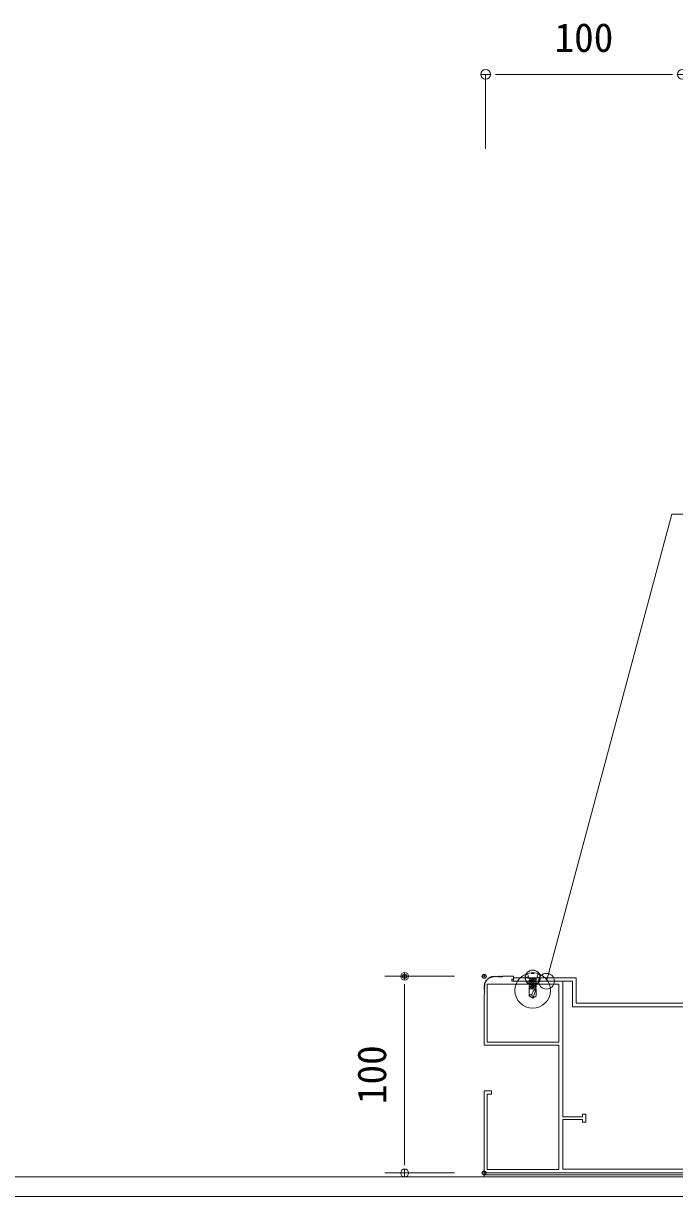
# Model space of a CAD drawing. Units: millimetres, scale not verified. Extents: x -1485 to 1485, y -1050 to 1050.
# Drawn here: x -445 to -114, y -179 to 418 of the extents above; entities that cross this region are included whole.
import ezdxf
from ezdxf.enums import TextEntityAlignment as Align

# ---------------------------------------------------------------- set-up
doc = ezdxf.new("R2010")
doc.units = ezdxf.units.MM
doc.header["$LTSCALE"] = 4
doc.header["$PDMODE"] = 32
doc.header["$PDSIZE"] = 2
for name, color, linetype, lineweight in [('0-0_0', 7, 'Continuous', 18), ('0-4_KUTAI', 3, 'Continuous', 18), ('0-5_BOUSUI', 1, 'Continuous', 18), ('0-6_KANAMONO_SCREW', 4, 'Continuous', 18), ('0-7_dannnetu', 6, 'Continuous', 18), ('0-8_KANAMONO', 4, 'Continuous', 18), ('0-B_sunpo', 7, 'Continuous', 18), ('0-C_MOJI', 7, 'Continuous', 18), ('0-D_ecom', 7, 'Continuous', 18), ('0-F_00KANAMONO', 5, 'Continuous', 18)]:
    doc.layers.add(name, color=color, linetype=linetype, lineweight=lineweight)
doc.layers.add('0-2_DEFPOINTS', color=7, linetype='Continuous')
doc.styles.add('ＭＳ ゴシック', font='')
doc.styles.get('ＭＳ ゴシック').set_extended_font_data('MS Gothic')

# ---------------------------------------------------------------- blocks, each defined once
blk = doc.blocks.new('_Dot')
at = {"layer": '0-0_0'}
for p, q in [((-0.5, 0), (-1, 0)), ((0.25, 0), (-0.25, 0))]:
    blk.add_line(p, q, dxfattribs=at)
blk.add_circle((0, 0), 0.25, dxfattribs=at)
blk = doc.blocks.new('D4')
at = {"layer": '0-2_DEFPOINTS'}
for p in [(1233.901, 983.199), (1274.33, 983.199), (1274.33, 883.199)]:
    blk.add_point(p, dxfattribs=at)
at = {"layer": '0-C_MOJI'}
for p, q in [((1259.33, 983.199), (1223.901, 983.199)), ((1233.901, 891.199), (1233.901, 975.199)), ((1259.33, 883.199), (1223.901, 883.199))]:
    blk.add_line(p, q, dxfattribs=at)
at = {"layer": '0-C_MOJI', "xscale": 8, "yscale": 8}
for p, rotation in [((1233.901, 983.199), 90), ((1233.901, 883.199), 270)]:
    blk.add_blockref('_Dot', p, dxfattribs=dict(at, rotation=rotation))
at = {"layer": '0-C_MOJI', "style": 'ＭＳ ゴシック'}
blk.add_text('100', height=14.66, rotation=90, dxfattribs=at).set_placement((1228.901, 918.199), align=Align.BOTTOM_LEFT)
blk = doc.blocks.new('sd-n13')
at = {"layer": '0-6_KANAMONO_SCREW'}
for p, q in [((-3.75, 0), (3.75, 0)), ((-2.4, -0.5), (1.6, 0)), ((-2.4, -0.5), (-0.445, 0)), ((-1.9, -1), (2.009, 0)), ((-1.9, 0), (-1.9, -0.372)), ((-1.9, -1), (-2.4, -0.5)), ((-2.4, -1.7), (1.9, -0.6)), ((-2.4, -1.7), (2.4, -1.1)), ((-1.9, -2.2), (-2.4, -1.7)), ((-2.4, -2.9), (1.9, -1.8)), ((-2.4, -2.9), (2.4, -2.3)), ((-1.9, -3.4), (-2.4, -2.9)), ((-2.4, -4.1), (1.9, -3)), ((-2.4, -4.1), (2.4, -3.5)), ((-1.9, -4.6), (-2.4, -4.1)), ((-2.4, -5.3), (1.9, -4.2)), ((-2.4, -5.3), (2.4, -4.7)), ((-1.9, -5.8), (-2.4, -5.3)), ((-2.4, -6.5), (1.9, -5.4)), ((-2.4, -6.5), (2.4, -5.9)), ((-1.9, -7), (-2.4, -6.5)), ((2.15, -7), (-2.15, -7)), ((-2.15, -11.495), (-2.15, -7)), ((-1.9, -1), (-1.9, -1.572)), ((-1.9, -2.2), (2.4, -1.1)), ((-1.9, -2.2), (-1.9, -2.772)), ((-1.9, -3.4), (2.4, -2.3)), ((-1.9, -3.4), (-1.9, -3.972)), ((-1.9, -4.6), (2.4, -3.5)), ((-1.9, -4.6), (-1.9, -5.172)), ((-1.9, -5.8), (2.4, -4.7)), ((-1.9, -5.8), (-1.9, -6.372)), ((-1.9, -7), (2.4, -5.9)), ((0, -13), (2.15, -7)), ((1.9, -0.028), (1.9, -0.6)), ((2.4, -1.1), (1.9, -0.6)), ((1.9, -1.228), (1.9, -1.8)), ((2.4, -2.3), (1.9, -1.8)), ((1.9, -2.428), (1.9, -3)), ((2.4, -3.5), (1.9, -3)), ((1.9, -3.628), (1.9, -4.2)), ((2.4, -4.7), (1.9, -4.2)), ((1.9, -4.828), (1.9, -5.4)), ((2.4, -5.9), (1.9, -5.4)), ((1.9, -6.028), (1.9, -7)), ((2.15, -11.495), (2.15, -7)), ((0, -13), (-2.15, -11.495)), ((0, -13), (-0.635, -10.995)), ((0, -13), (2.15, -11.495))]:
    blk.add_line(p, q, dxfattribs=at)
blk.add_lwpolyline([(0.75, 3.175), (0.75, 2.675), (-0.75, 2.675), (-0.75, 3.175)], dxfattribs=at)
for centre, radius in [((0, -8.096), 11.296), ((0, -8.096), 11.296), ((-0.091, 0.076), 4.75), ((-3.75, 1), 1), ((0.091, 0.076), 4.75), ((3.75, 1), 1)]:
    blk.add_circle(centre, radius, dxfattribs=at)
for centre, radius, start, end in [((4.694, -11.742), 5.381, 118.2142, 172.01632), ((-1.206, -11.809), 0.995, 54.94761, 161.58289)]:
    blk.add_arc(centre, radius, start, end, dxfattribs=at)
blk = doc.blocks.new('1')
at = {"layer": '0-F_00KANAMONO'}
for p, q in [((752.129, 226.895), (752.132, 226.725)), ((752.559, 227.024), (752.401, 227.086)), ((752.855, 227.348), (752.829, 227.18)), ((753.302, 227.401), (753.157, 227.489)), ((753.65, 227.668), (753.595, 227.507)), ((754.099, 227.642), (753.971, 227.754)), ((754.488, 227.846), (754.406, 227.696)), ((754.926, 227.742), (754.819, 227.875)), ((755.452, 227.92), (755.211, 227.715)), ((755.952, 227.715), (755.711, 227.92)), ((756.452, 227.92), (756.211, 227.715)), ((756.952, 227.715), (756.711, 227.92)), ((757.452, 227.92), (757.211, 227.715)), ((757.952, 227.715), (757.711, 227.92)), ((758.452, 227.92), (758.211, 227.715)), ((758.952, 227.715), (758.711, 227.92)), ((759.452, 227.92), (759.211, 227.715)), ((750.334, 222.838), (750.129, 222.597)), ((750.129, 222.338), (750.334, 222.097)), ((750.334, 221.838), (750.129, 221.597)), ((750.129, 221.338), (750.334, 221.097)), ((750.334, 220.838), (750.129, 220.597)), ((750.174, 223.23), (750.307, 223.123)), ((750.353, 223.643), (750.203, 223.561)), ((750.295, 224.078), (750.407, 223.95)), ((750.542, 224.454), (750.381, 224.399)), ((750.56, 224.893), (750.648, 224.747)), ((750.869, 225.22), (750.701, 225.194)), ((750.963, 225.648), (751.025, 225.49)), ((751.324, 225.917), (751.154, 225.921)), ((751.491, 226.323), (751.524, 226.156)), ((751.893, 226.525), (751.726, 226.558)), ((750.129, 220.338), (750.334, 220.097)), ((750.334, 219.838), (750.129, 219.597)), ((750.129, 219.338), (750.334, 219.097)), ((750.334, 218.838), (750.129, 218.597)), ((750.082, 127.967), (869.582, 127.967))]:
    blk.add_line(p, q, dxfattribs=at)
for points in [[(869.663, 128.961), (863.582, 129.967), (790.082, 129.967), (790.082, 155.067), (800.082, 155.067), (800.082, 153.817), (801.782, 153.817), (801.782, 157.817), (800.082, 157.817), (800.082, 156.567), (790.082, 156.567), (790.082, 225.467), (764.082, 225.467), (764.082, 226.467), (765.082, 226.467), (765.082, 227.967), (759.582, 227.967)], [(750.082, 218.467), (750.082, 192.967), (788.082, 192.967), (788.082, 129.667), (751.582, 129.667), (751.582, 167.967), (753.782, 167.967), (753.782, 169.667), (750.082, 169.667), (750.082, 127.967)]]:
    blk.add_lwpolyline(points, dxfattribs=at)
blk.add_lwpolyline([(751.582, 223.967), (788.082, 223.967), (788.082, 194.467), (751.582, 194.467)], close=True, dxfattribs=at)
for centre, radius, start, end in [((751.932, 226.721), 0.2, 258.84705, 1.15295), ((752.328, 226.899), 0.2, 68.84705, 181.15295), ((752.632, 227.211), 0.2, 248.84705, 351.15295), ((753.053, 227.318), 0.2, 58.84705, 171.15295), ((753.406, 227.572), 0.2, 238.84705, 341.15295), ((753.839, 227.604), 0.2, 48.84705, 161.15295), ((754.231, 227.793), 0.2, 228.84705, 331.15295), ((754.663, 227.749), 0.2, 38.84705, 151.15295), ((755.082, 227.867), 0.2, 218.84705, 310.36125), ((755.582, 227.767), 0.2, 49.63875, 130.36125), ((756.082, 227.867), 0.2, 229.63875, 310.36125), ((756.582, 227.767), 0.2, 49.63875, 130.36125), ((757.082, 227.867), 0.2, 229.63875, 310.36125), ((757.582, 227.767), 0.2, 49.63875, 130.36125), ((758.082, 227.867), 0.2, 229.63875, 310.36125), ((758.582, 227.767), 0.2, 49.63875, 130.36125), ((759.082, 227.867), 0.2, 229.63875, 310.36125), ((759.582, 227.767), 0.2, 90, 130.36125), ((750.282, 222.467), 0.2, 139.63875, 220.36125), ((750.282, 221.467), 0.2, 139.63875, 220.36125), ((750.3, 223.386), 0.2, 118.84705, 231.15295), ((750.445, 224.21), 0.2, 108.84705, 221.15295), ((750.182, 222.967), 0.2, 319.63875, 51.15295), ((750.182, 221.967), 0.2, 319.63875, 40.36125), ((750.182, 220.967), 0.2, 319.63875, 40.36125), ((750.256, 223.818), 0.2, 298.84705, 41.15295), ((750.731, 224.996), 0.2, 98.84705, 211.15295), ((750.477, 224.643), 0.2, 288.84705, 31.15295), ((750.838, 225.417), 0.2, 278.84705, 21.15295), ((751.15, 225.721), 0.2, 88.84705, 201.15295), ((751.328, 226.117), 0.2, 268.84705, 11.15295), ((751.688, 226.362), 0.2, 78.84705, 191.15295), ((750.282, 220.467), 0.2, 139.63875, 220.36125), ((750.282, 219.467), 0.2, 139.63875, 220.36125), ((750.282, 218.467), 0.2, 139.63875, 180), ((750.182, 219.967), 0.2, 319.63875, 40.36125), ((750.182, 218.967), 0.2, 319.63875, 40.36125), ((869.582, 128.467), 0.5, 270, 80.60091)]:
    blk.add_arc(centre, radius, start, end, dxfattribs=at)

msp = doc.modelspace()

# ---------------------------------------------------------------- linework, layer by layer
at = {"layer": '0-4_KUTAI'}
for q in [(-685.02, -168.801), (-424.846, -168.801)]:
    msp.add_line((714.33, -168.801), q, dxfattribs=at)
at = {"layer": '0-5_BOUSUI'}
msp.add_line((714.33, -168.801), (-685.02, -168.801), dxfattribs=at)
msp.add_lwpolyline([(-210.67, -166.801), (39.33, -166.801), (39.33, -167.801), (-210.67, -167.801)], close=True, dxfattribs=at)
at = {"layer": '0-7_dannnetu'}
msp.add_line((714.33, -178.801), (-685.02, -178.801), dxfattribs=at)
at = {"layer": '0-8_KANAMONO'}
msp.add_lwpolyline([(-95.67, -80.501), (-163.87, -80.501), (-163.87, -67.501), (-195.67, -67.501), (-195.67, -69.301), (-165.67, -69.301), (-165.67, -82.301), (-95.67, -82.301)], close=True, dxfattribs=at)
at = {"layer": '0-B_sunpo'}
for p, q in [((-209.913, 353.974), (-209.913, 391.896)), ((-199.913, 391.896), (-119.913, 391.896))]:
    msp.add_line(p, q, dxfattribs=at)
at = {"layer": '0-C_MOJI'}
for p, q in [((-178.967, -69.301), (-115.321, 168.231)), ((-115.321, 168.231), (-94.387, 168.231))]:
    msp.add_line(p, q, dxfattribs=at)
msp.add_circle((-178.967, -69.301), 4, dxfattribs=at)
at = {"layer": '0-D_ecom', "color": 1}
for p, q in [((-210.67, -167.801), (-210.67, -168.801)), ((714.33, -167.801), (-210.67, -167.801))]:
    msp.add_line(p, q, dxfattribs=at)

# ---------------------------------------------------------------- block references
at = {"layer": '0-6_KANAMONO_SCREW', "xscale": 0.8, "yscale": 0.8}
msp.add_blockref('sd-n13', (-185.984, -67.501), dxfattribs=at)
at = {"layer": '0-B_sunpo', "xscale": 10, "yscale": 10, "rotation": 180}
msp.add_blockref('_Dot', (-209.913, 391.896), dxfattribs=at)
at = {"layer": '0-B_sunpo', "xscale": 10, "yscale": 10}
msp.add_blockref('_Dot', (-109.913, 391.896), dxfattribs=at)
at = {"layer": '0-C_MOJI'}
msp.add_blockref('D4', (-1485, -1050), dxfattribs=at)
at = {"layer": '0-F_00KANAMONO'}
msp.add_blockref('1', (-960.751, -294.768), dxfattribs=at)

# ---------------------------------------------------------------- texts
at = {"layer": '0-B_sunpo', "style": 'ＭＳ ゴシック'}
msp.add_text('100', height=14.66, dxfattribs=at).set_placement((-174.913, 398.896), align=Align.BOTTOM_LEFT)

doc.saveas('drawing.dxf')
